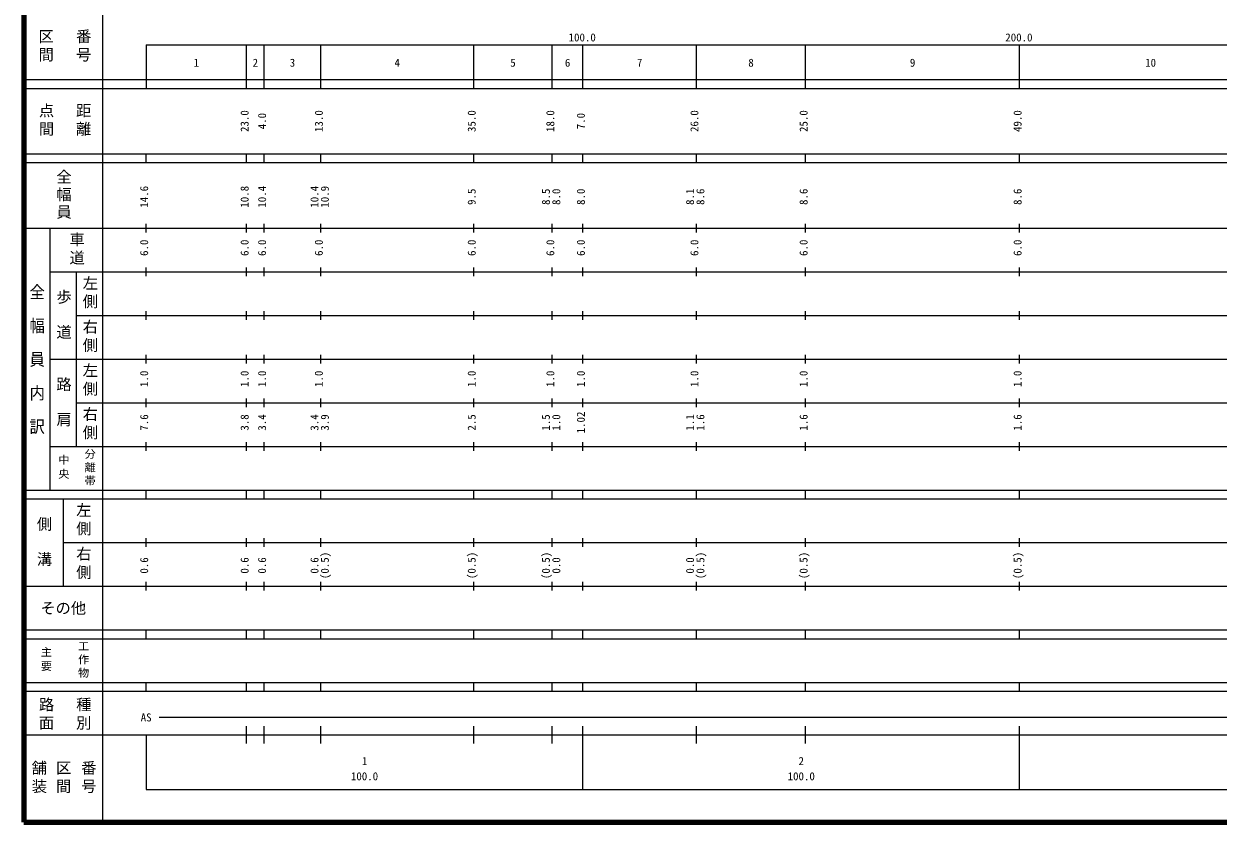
# Model space of a CAD drawing. Units: millimetres on the paper, enlarged 1000 times. Extents: x 40000 to 680000, y 20000 to 380000.
# Drawn here: x 40000 to 313458, y 20000 to 202759 of the extents above; entities that cross this region are included whole.
import ezdxf
from ezdxf.enums import TextEntityAlignment as Align

# ---------------------------------------------------------------- set-up
doc = ezdxf.new("R2010")
doc.units = ezdxf.units.MM
doc.header["$LTSCALE"] = 1000
doc.layers.add('M-TTL', color=2, linetype='Continuous', lineweight=140)
doc.layers.add('M-TTL-BAND', color=7, linetype='Continuous', lineweight=25)
doc.styles.add('@ＭＳ ゴシック', font='')
doc.styles.add('ＭＳ ゴシック', font='')
doc.styles.get('@ＭＳ ゴシック').set_extended_font_data('@MS Gothic')
doc.styles.get('ＭＳ ゴシック').set_extended_font_data('MS Gothic')

msp = doc.modelspace()

# ---------------------------------------------------------------- linework, layer by layer
at = {"layer": 'M-TTL'}
for p, q in [((40000, 380000), (40000, 20000)), ((40000, 20000), (680000, 20000))]:
    msp.add_line(p, q, dxfattribs=at)
at = {"layer": 'M-TTL-BAND'}
for p, q in [((58000, 370000), (58000, 20000)), ((68000, 198000), (579000, 198000)), ((68000, 198000), (68000, 188000)), ((91000, 188000), (91000, 198000)), ((95000, 188000), (95000, 198000)), ((108000, 188000), (108000, 198000)), ((143000, 188000), (143000, 198000)), ((161000, 188000), (161000, 198000)), ((168000, 188000), (168000, 198000)), ((194000, 188000), (194000, 198000)), ((219000, 188000), (219000, 198000)), ((268000, 188000), (268000, 198000)), ((40000, 190000), (579000, 190000)), ((40000, 188000), (579000, 188000)), ((40000, 173000), (579000, 173000)), ((68000, 171000), (68000, 173000)), ((91000, 171000), (91000, 173000)), ((95000, 171000), (95000, 173000)), ((108000, 171000), (108000, 173000)), ((143000, 171000), (143000, 173000)), ((161000, 171000), (161000, 173000)), ((168000, 171000), (168000, 173000)), ((194000, 171000), (194000, 173000)), ((219000, 171000), (219000, 173000)), ((268000, 171000), (268000, 173000)), ((40000, 171000), (579000, 171000)), ((40000, 156000), (579000, 156000)), ((46000, 96000), (46000, 156000)), ((68000, 155000), (68000, 157000)), ((91000, 155000), (91000, 157000)), ((95000, 155000), (95000, 157000)), ((108000, 155000), (108000, 157000)), ((143000, 155000), (143000, 157000)), ((161000, 155000), (161000, 157000)), ((168000, 155000), (168000, 157000)), ((194000, 155000), (194000, 157000)), ((219000, 155000), (219000, 157000)), ((268000, 155000), (268000, 157000)), ((46000, 146000), (579000, 146000)), ((52000, 146000), (52000, 106000)), ((68000, 145000), (68000, 147000)), ((91000, 145000), (91000, 147000)), ((95000, 145000), (95000, 147000)), ((108000, 145000), (108000, 147000)), ((143000, 145000), (143000, 147000)), ((161000, 145000), (161000, 147000)), ((168000, 145000), (168000, 147000)), ((194000, 145000), (194000, 147000)), ((219000, 145000), (219000, 147000)), ((268000, 145000), (268000, 147000)), ((68000, 135000), (68000, 137000)), ((91000, 135000), (91000, 137000)), ((95000, 135000), (95000, 137000)), ((108000, 135000), (108000, 137000)), ((143000, 135000), (143000, 137000)), ((161000, 135000), (161000, 137000)), ((168000, 135000), (168000, 137000)), ((194000, 135000), (194000, 137000)), ((219000, 135000), (219000, 137000)), ((268000, 135000), (268000, 137000)), ((52000, 136000), (579000, 136000)), ((46000, 126000), (579000, 126000)), ((68000, 125000), (68000, 127000)), ((91000, 125000), (91000, 127000)), ((95000, 125000), (95000, 127000)), ((108000, 125000), (108000, 127000)), ((143000, 125000), (143000, 127000)), ((161000, 125000), (161000, 127000)), ((168000, 125000), (168000, 127000)), ((194000, 125000), (194000, 127000)), ((219000, 125000), (219000, 127000)), ((268000, 125000), (268000, 127000)), ((52000, 116000), (579000, 116000)), ((68000, 115000), (68000, 117000)), ((91000, 115000), (91000, 117000)), ((95000, 115000), (95000, 117000)), ((108000, 115000), (108000, 117000)), ((143000, 115000), (143000, 117000)), ((161000, 115000), (161000, 117000)), ((168000, 115000), (168000, 117000)), ((194000, 115000), (194000, 117000)), ((219000, 115000), (219000, 117000)), ((268000, 115000), (268000, 117000)), ((68000, 105000), (68000, 107000)), ((91000, 105000), (91000, 107000)), ((95000, 105000), (95000, 107000)), ((108000, 105000), (108000, 107000)), ((143000, 105000), (143000, 107000)), ((161000, 105000), (161000, 107000)), ((168000, 105000), (168000, 107000)), ((194000, 105000), (194000, 107000)), ((219000, 105000), (219000, 107000)), ((268000, 105000), (268000, 107000)), ((46000, 106000), (579000, 106000)), ((40000, 96000), (579000, 96000)), ((68000, 94000), (68000, 96000)), ((91000, 94000), (91000, 96000)), ((95000, 94000), (95000, 96000)), ((108000, 94000), (108000, 96000)), ((143000, 94000), (143000, 96000)), ((161000, 94000), (161000, 96000)), ((168000, 94000), (168000, 96000)), ((194000, 94000), (194000, 96000)), ((219000, 94000), (219000, 96000)), ((268000, 94000), (268000, 96000)), ((40000, 94000), (579000, 94000)), ((49000, 94000), (49000, 74000)), ((68000, 83000), (68000, 85000)), ((91000, 83000), (91000, 85000)), ((95000, 83000), (95000, 85000)), ((108000, 83000), (108000, 85000)), ((143000, 83000), (143000, 85000)), ((161000, 83000), (161000, 85000)), ((168000, 83000), (168000, 85000)), ((194000, 83000), (194000, 85000)), ((219000, 83000), (219000, 85000)), ((268000, 83000), (268000, 85000)), ((49000, 84000), (579000, 84000)), ((40000, 74000), (579000, 74000)), ((68000, 73000), (68000, 75000)), ((91000, 73000), (91000, 75000)), ((95000, 73000), (95000, 75000)), ((108000, 73000), (108000, 75000)), ((143000, 73000), (143000, 75000)), ((161000, 73000), (161000, 75000)), ((168000, 73000), (168000, 75000)), ((194000, 73000), (194000, 75000)), ((219000, 73000), (219000, 75000)), ((268000, 73000), (268000, 75000)), ((40000, 64000), (579000, 64000)), ((68000, 62000), (68000, 64000)), ((91000, 62000), (91000, 64000)), ((95000, 62000), (95000, 64000)), ((108000, 62000), (108000, 64000)), ((143000, 62000), (143000, 64000)), ((161000, 62000), (161000, 64000)), ((168000, 62000), (168000, 64000)), ((194000, 62000), (194000, 64000)), ((219000, 62000), (219000, 64000)), ((268000, 62000), (268000, 64000)), ((40000, 62000), (579000, 62000)), ((40000, 52000), (579000, 52000)), ((68000, 50000), (68000, 52000)), ((91000, 50000), (91000, 52000)), ((95000, 50000), (95000, 52000)), ((108000, 50000), (108000, 52000)), ((143000, 50000), (143000, 52000)), ((161000, 50000), (161000, 52000)), ((168000, 50000), (168000, 52000)), ((194000, 50000), (194000, 52000)), ((219000, 50000), (219000, 52000)), ((268000, 50000), (268000, 52000)), ((40000, 50000), (579000, 50000)), ((71000, 44000), (565000, 44000)), ((91000, 38000), (91000, 42000)), ((95000, 38000), (95000, 42000)), ((108000, 38000), (108000, 42000)), ((143000, 38000), (143000, 42000)), ((161000, 38000), (161000, 42000)), ((168000, 27500), (168000, 42000)), ((194000, 38000), (194000, 42000)), ((219000, 38000), (219000, 42000)), ((268000, 27500), (268000, 42000)), ((40000, 40000), (579000, 40000)), ((68000, 40000), (68000, 27500)), ((68000, 27500), (579000, 27500))]:
    msp.add_line(p, q, dxfattribs=at)

# ---------------------------------------------------------------- texts
at = {"layer": 'M-TTL-BAND', "style": 'ＭＳ ゴシック'}
for s, p in [('100.0', (167844, 198195)), ('200.0', (267844, 198195)), ('1', (79500, 192405)), ('2', (93000, 192405)), ('3', (101500, 192405)), ('4', (125500, 192405)), ('5', (152000, 192405)), ('6', (164500, 192405)), ('7', (181000, 192405)), ('8', (206500, 192405)), ('9', (243500, 192405)), ('10', (298000, 192405)), ('AS', (68000, 42500)), ('1', (118000, 32523)), ('2', (218000, 32523)), ('100.0', (118000, 29033)), ('100.0', (218000, 29033))]:
    msp.add_text(s, height=1833, dxfattribs=at).set_placement(p, align=Align.BOTTOM_CENTER)
for s, p in [('23.0', (92000, 180500)), ('4.0', (96000, 180500)), ('13.0', (109000, 180500)), ('35.0', (144000, 180500)), ('18.0', (162000, 180500)), ('7.0', (169000, 180500)), ('26.0', (195000, 180500)), ('25.0', (220000, 180500)), ('49.0', (269000, 180500)), ('14.6', (69000, 163174)), ('10.8', (92000, 163174)), ('10.4', (96000, 163174)), ('10.4', (108000, 163174)), ('10.9', (110370, 163174)), ('9.5', (144000, 163174)), ('8.5', (161000, 163174)), ('8.0', (163370, 163174)), ('8.0', (169000, 163174)), ('8.1', (194000, 163174)), ('8.6', (196370, 163174)), ('8.6', (220000, 163174)), ('8.6', (269000, 163174)), ('6.0', (69000, 151500)), ('6.0', (92000, 151500)), ('6.0', (96000, 151500)), ('6.0', (109000, 151500)), ('6.0', (144000, 151500)), ('6.0', (162000, 151500)), ('6.0', (169000, 151500)), ('6.0', (195000, 151500)), ('6.0', (220000, 151500)), ('6.0', (269000, 151500)), ('1.0', (69000, 121500)), ('1.0', (92000, 121500)), ('1.0', (96000, 121500)), ('1.0', (109000, 121500)), ('1.0', (144000, 121500)), ('1.0', (162000, 121500)), ('1.0', (169000, 121500)), ('1.0', (195000, 121500)), ('1.0', (220000, 121500)), ('1.0', (269000, 121500)), ('7.6', (69000, 111500)), ('3.8', (92000, 111500)), ('3.4', (96000, 111500)), ('3.4', (108000, 111500)), ('3.9', (110370, 111500)), ('2.5', (144000, 111500)), ('1.5', (161000, 111500)), ('1.0', (163370, 111500)), ('1.02', (169000, 111500)), ('1.1', (194000, 111500)), ('1.6', (196370, 111500)), ('1.6', (220000, 111500)), ('1.6', (269000, 111500)), ('0.6', (69000, 78764)), ('0.6', (92000, 78764)), ('0.6', (96000, 78764)), ('0.6', (108000, 78764)), ('(0.5)', (110370, 78764)), ('(0.5)', (144000, 78764)), ('(0.5)', (161000, 78764)), ('0.0', (163370, 78764)), ('0.0', (194000, 78764)), ('(0.5)', (196370, 78764)), ('(0.5)', (220000, 78764)), ('(0.5)', (269000, 78764))]:
    msp.add_text(s, height=1833, rotation=90, dxfattribs=at).set_placement(p, align=Align.BOTTOM_CENTER)
at = {"layer": 'M-TTL-BAND', "style": '@ＭＳ ゴシック', "width": 1.1}
msp.add_text('全\u3000幅\u3000員\u3000内\u3000訳', height=2566, rotation=270, dxfattribs=at).set_placement((43000, 126000), align=Align.MIDDLE_CENTER)
at = {"layer": 'M-TTL-BAND', "style": 'ＭＳ ゴシック'}
msp.add_text('その他', height=2566, dxfattribs=at).set_placement((49000, 69000), align=Align.MIDDLE_CENTER)
at = {"layer": 'M-TTL-BAND', "attachment_point": 5, "rotation": 270, "style": '@ＭＳ ゴシック'}
for s, insert, char_height in [('\\T1.2;区間', (45000, 197500), 2566), ('\\T1.2;番号', (53500, 197500), 2566), ('\\T1.2;点間', (45000, 180500), 2566), ('\\T1.2;距離', (53500, 180500), 2566), ('\\T1.15;全幅員', (49000, 163500), 2566), ('\\T1.2;車道', (52000, 151000), 2566), ('\\T1.2;左側', (55000, 141000), 2566), ('\\T1.15;歩\u3000道', (49000, 136000), 2566), ('\\T1.2;右側', (55000, 131000), 2566), ('\\T1.2;左側', (55000, 121000), 2566), ('\\T1.15;路\u3000肩', (49000, 116000), 2566), ('\\T1.2;右側', (55000, 111000), 2566), ('\\T1.29;中央', (49000, 101000), 1833), ('\\T1.22;分離帯', (55000, 101000), 1833), ('\\T1.2;左側', (53500, 89000), 2566), ('\\T1.15;側\u3000溝', (44500, 84000), 2566), ('\\T1.2;右側', (53500, 79000), 2566), ('\\T1.22;工作物', (53500, 57000), 1833), ('\\T1.29;主要', (45000, 57000), 1833), ('\\T1.2;路面', (45000, 44500), 2566), ('\\T1.2;種別', (53500, 44500), 2566), ('\\T1.2;舗装', (43333, 30000), 2566), ('\\T1.2;区間', (49000, 30000), 2566), ('\\T1.2;番号', (54667, 30000), 2566)]:
    msp.add_mtext(s, dxfattribs=dict(at, insert=insert, char_height=char_height))

doc.saveas('drawing.dxf')
